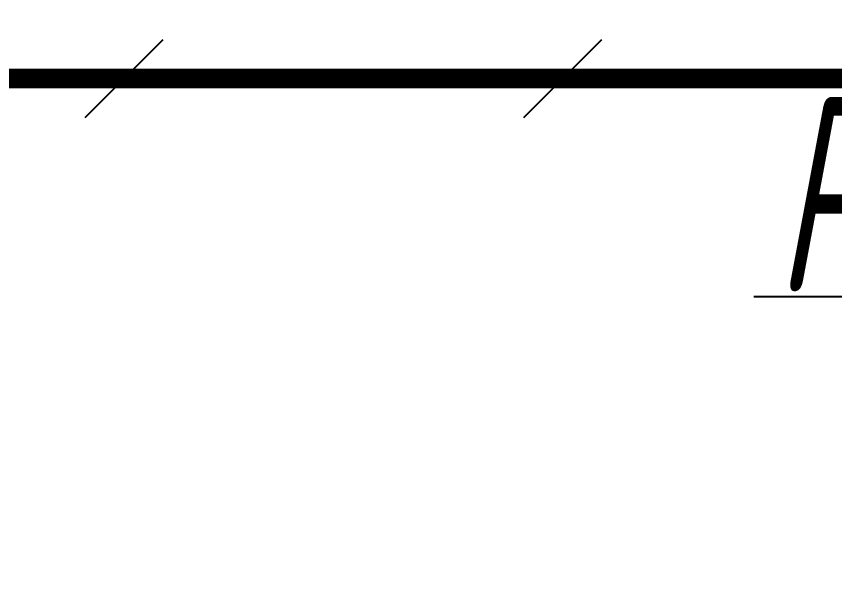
# Model space of a CAD drawing. Extents: x 2803505 to 5851001, y -1372902 to 24339.
# Drawn here: x 3735104 to 3737202, y -775287 to -773812 of the extents above; entities that cross this region are included whole.
import ezdxf
from ezdxf.enums import TextEntityAlignment as Align

# ---------------------------------------------------------------- set-up
doc = ezdxf.new("R2010")
doc.units = 0
doc.header["$LTSCALE"] = 1000
doc.header["$MEASUREMENT"] = 0
doc.linetypes.add('CENTER2', pattern=[1.125, 0.75, -0.125, 0.125, -0.125])
doc.layers.get('0').update_dxf_attribs({"linetype": 'CONTINUOUS'})
for name, color, linetype in [('DIM-照明', 7, 'CONTINUOUS'), ('SHTLN', 4, 'CONTINUOUS'), ('WIRE-接地', 2, 'CONTINUOUS')]:
    doc.layers.add(name, color=color, linetype=linetype)
doc.styles.add('HZTXT', font='gbeitc.shx', dxfattribs={"width": 0.8, "height": 400, "bigfont": 'hztxt.shx'})

# ---------------------------------------------------------------- blocks, each defined once
blk = doc.blocks.new('$TelecSys$00000008')
blk.add_line((0.4, 0.4), (-0.4, -0.4))

msp = doc.modelspace()

# ---------------------------------------------------------------- linework, layer by layer
at = {"layer": 'DIM-照明', "color": 7, "ltscale": 0.8}
msp.add_line((3736994.6, -774530.2), (3737759.9, -774530.2), dxfattribs=at)
at = {"layer": 'WIRE-接地', "color": 2, "linetype": 'CENTER2', "const_width": 50}
msp.add_lwpolyline([(3768770.1, -775767.3), (3763865.8, -775767.3), (3763865.8, -775166.2), (3763114.1, -775166.2), (3763114.1, -773959.4), (3756516.1, -773959.4), (3756516.1, -774566.6), (3751118.3, -774566.6), (3751118.3, -773962.7), (3744516.3, -773962.7), (3744516.3, -775168.2), (3743769.6, -775168.2), (3743769.6, -775763.5), (3738862, -775763.5), (3738862, -775160.6), (3738116, -775160.6), (3738116, -773971.3), (3731519.3, -773971.3), (3731519.3, -774564.2), (3728813.6, -774564.2), (3728813.6, -766667.6)], dxfattribs=at)

# ---------------------------------------------------------------- block references
at = {"layer": 'SHTLN', "color": 2, "xscale": 250, "yscale": 250, "zscale": 250, "rotation": 180}
for p in [(3735380.2, -773971.3), (3736505.2, -773971.3)]:
    msp.add_blockref('$TelecSys$00000008', p, dxfattribs=at)

# ---------------------------------------------------------------- texts
at = {"layer": 'DIM-照明', "color": 7, "ltscale": 0.8, "style": 'HZTXT', "width": 0.7}
msp.add_text('Pt1', height=500, dxfattribs=at).set_placement((3737325.3, -774268.5), align=Align.MIDDLE)

doc.saveas('drawing.dxf')
